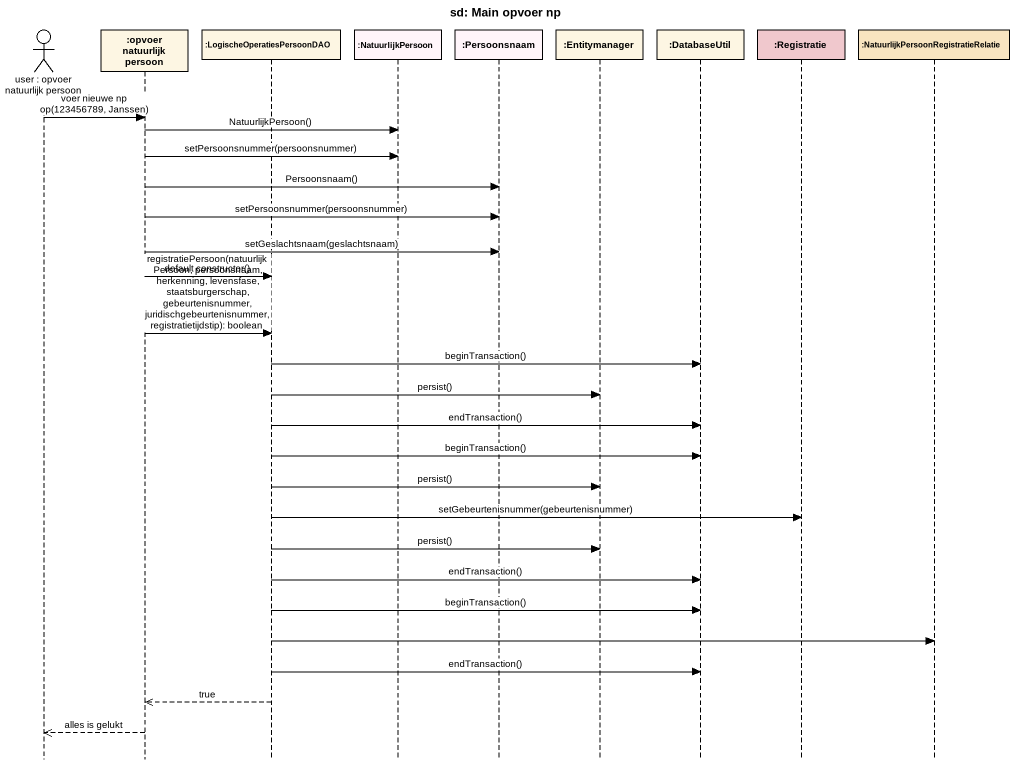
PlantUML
@startuml
title sd: Main opvoer np
hide footbox
actor "user : opvoer natuurlijk persoon" as user
participant ":opvoer natuurlijk persoon" as opvoer_natuurlijk_persoon
participant ":LogischeOperatiesPersoonDAO" as LogischeOperatiesPersoonDAO
participant ":NatuurlijkPersoon" as NatuurlijkPersoon #FFF5FA
participant ":Persoonsnaam" as Persoonsnaam #FFF5FA
participant ":Entitymanager" as Entitymanager
participant ":DatabaseUtil" as DatabaseUtil
participant ":Registratie" as Registratie #F0C8CD
participant ":NatuurlijkPersoonRegistratieRelatie" as NatuurlijkPersoonRegistratie #F8E4C0

user -> opvoer_natuurlijk_persoon : voer nieuwe np op(123456789, Janssen)
opvoer_natuurlijk_persoon -> NatuurlijkPersoon : NatuurlijkPersoon()
opvoer_natuurlijk_persoon -> NatuurlijkPersoon : setPersoonsnummer(persoonsnummer)
opvoer_natuurlijk_persoon -> Persoonsnaam : Persoonsnaam()
opvoer_natuurlijk_persoon -> Persoonsnaam : setPersoonsnummer(persoonsnummer)
opvoer_natuurlijk_persoon -> Persoonsnaam : setGeslachtsnaam(geslachtsnaam)
opvoer_natuurlijk_persoon -> LogischeOperatiesPersoonDAO : default constructor()
opvoer_natuurlijk_persoon -> LogischeOperatiesPersoonDAO : registratiePersoon(natuurlijkPersoon, persoonsnaam, herkenning, levensfase, staatsburgerschap, gebeurtenisnummer, juridischgebeurtenisnummer, registratietijdstip): boolean
LogischeOperatiesPersoonDAO -> DatabaseUtil : beginTransaction()
LogischeOperatiesPersoonDAO -> Entitymanager : persist()
LogischeOperatiesPersoonDAO -> DatabaseUtil : endTransaction()
LogischeOperatiesPersoonDAO -> DatabaseUtil : beginTransaction()
LogischeOperatiesPersoonDAO -> Entitymanager : persist()
LogischeOperatiesPersoonDAO -> Registratie : setGebeurtenisnummer(gebeurtenisnummer)
LogischeOperatiesPersoonDAO -> Entitymanager : persist()
LogischeOperatiesPersoonDAO -> DatabaseUtil : endTransaction()
LogischeOperatiesPersoonDAO -> DatabaseUtil : beginTransaction()
LogischeOperatiesPersoonDAO -> NatuurlijkPersoonRegistratie
LogischeOperatiesPersoonDAO -> DatabaseUtil : endTransaction()
LogischeOperatiesPersoonDAO -->> opvoer_natuurlijk_persoon : true
opvoer_natuurlijk_persoon -->> user : alles is gelukt
@enduml
